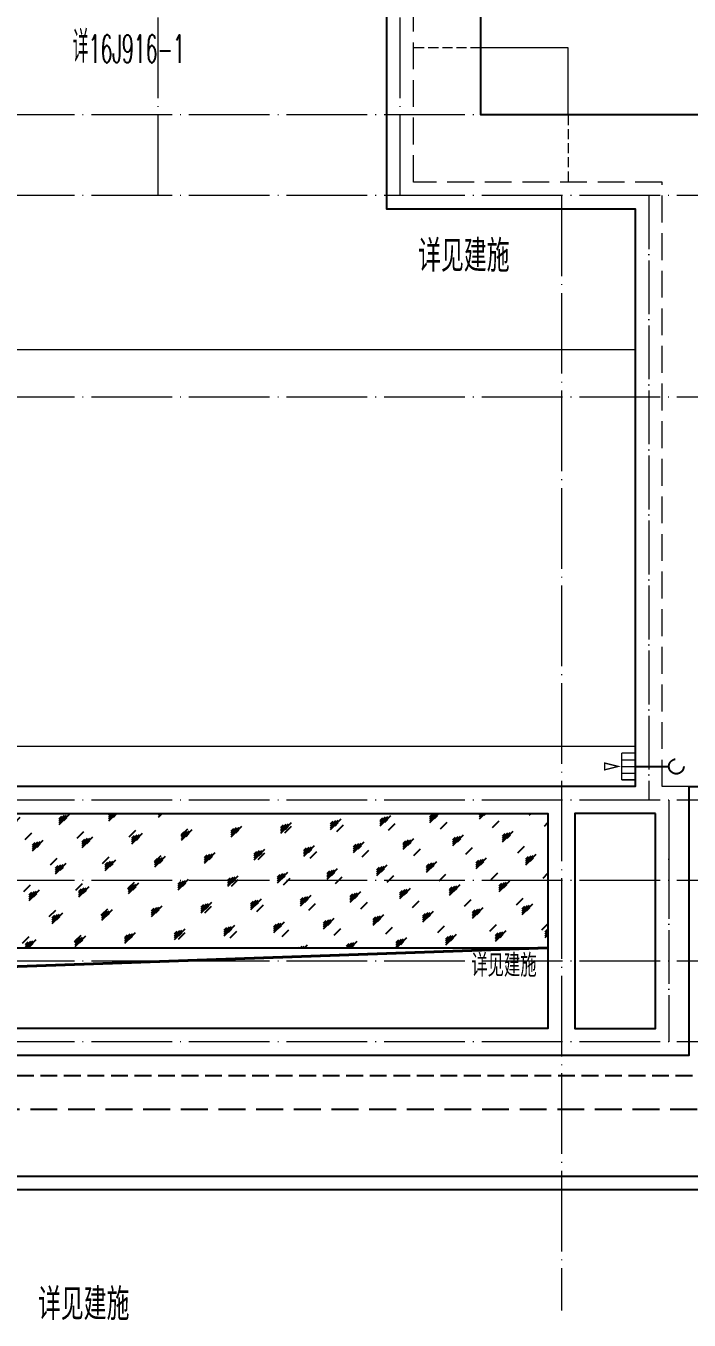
# Model space of a CAD drawing. Extents: x -518115 to 389031, y -231062 to 1628073.
# Drawn here: x 30833 to 35767, y 207335 to 216970 of the extents above; entities that cross this region are included whole.
import ezdxf

# ---------------------------------------------------------------- set-up
doc = ezdxf.new("R2010")
doc.units = 0
doc.header["$LTSCALE"] = 1000
doc.header["$MEASUREMENT"] = 0
for name, pattern in [('#P_--_20B1_001_t3$0$DASH', [0.35, 0.25, -0.1]), ('__DASH', [0.35, 0.25, -0.1]), ('DASH', [0.35, 0.25, -0.1]), ('DOTE', [2.42, 2, -0.2, 0.02, -0.2])]:
    doc.linetypes.add(name, pattern=pattern)
for name, color, linetype, lineweight in [('DOTE', 19, 'DOTE', 9), ('STAIR', 2, 'Continuous', 18), ('平面-分水线', 214, 'Continuous', 15), ('平面-排水沟', 86, 'Continuous', 15), ('平面-看线', 45, 'Continuous', 15)]:
    doc.layers.add(name, color=color, linetype=linetype, lineweight=lineweight)
for name, color, linetype in [('PUB_TEXT', 4, 'Continuous'), ('ROOF', 183, 'Continuous'), ('VPIPE-凝结', 150, 'Continuous'), ('VPIPE-雨水', 4, 'DASH'), ('保温', 6, 'Continuous'), ('看线', 251, 'Continuous')]:
    doc.layers.add(name, color=color, linetype=linetype)
doc.styles.add('_TCH_AXIS', font='COMPLEX', dxfattribs={"bigfont": 'GBCBIG'})
doc.styles.add('_TCH_DIM', font='SIMPLEX.shx', dxfattribs={"width": 0.7, "bigfont": 'GBCBIG.shx'})

# ---------------------------------------------------------------- blocks, each defined once
blk = doc.blocks.new('GDGDGDSDA')
at = {"layer": 'DOTE', "linetype": 'DOTE', "ltscale": 0.3}
for p, q in [((437834.8, 367858.3), (437834.8, 376108.3)), ((439634.8, 367858.3), (439634.8, 376108.3)), ((471334.8, 368458.3), (417334.8, 368458.3)), ((471334.8, 367858.3), (417334.8, 367858.3)), ((440834.8, 367858.3), (440834.8, 359558.3)), ((471334.8, 366358.3), (417334.8, 366358.3)), ((471334.8, 363358.3), (417334.8, 363358.3)), ((441634.8, 363358.3), (441634.8, 362758.3)), ((471334.8, 362758.3), (417334.8, 362758.3)), ((471334.8, 362158.3), (417334.8, 362158.3)), ((471334.8, 361558.3), (417334.8, 361558.3))]:
    blk.add_line(p, q, dxfattribs=at)
blk = doc.blocks.new('DFSFSF')
at = {"layer": '平面-分水线'}
for p, q in [((697141.9, 775567.7), (697141.9, 775667.6)), ((697342.3, 775667.6), (697142.7, 775667.6)), ((697193.1, 775567.7), (697193.1, 775667.6)), ((697242.5, 775567.7), (697242.5, 775667.6)), ((697291.9, 775567.7), (697291.9, 775667.6)), ((697342.3, 775667.6), (697342.3, 775567.7)), ((697342.3, 775567.7), (697342.3, 775667.6)), ((697342.3, 775567.7), (697142.7, 775567.7))]:
    blk.add_line(p, q, dxfattribs=at)
blk = doc.blocks.new('DFGDGDGD')
at = {"layer": '平面-分水线', "const_width": 10}
blk.add_lwpolyline([(697267.5, 775440.7), (697242.5, 775540.7), (697217.5, 775440.7)], close=True, dxfattribs=at)
blk.add_blockref('DFSFSF', (0, 0))

msp = doc.modelspace()

# ---------------------------------------------------------------- hatches: boundary and pattern name
at = {"layer": '保温', "linetype": 'Continuous', "ltscale": 10, "true_color": 0x636466}
h = msp.add_hatch(dxfattribs=at)
h.set_pattern_fill('玻璃1', color=251, scale=35, style=0)
h.set_pattern_definition([(45, (-407300, 14), (-171.45925, 171.45925), [78.4, -201.6]), (45, (-407266.4, 28), (-171.45925, 171.45925), [33.6, -246.4]), (45, (-407300, 28), (-171.45925, 171.45925), [56, -224]), (45, (-407283.2, 14), (188.0904, -188.0904), [70, -210]), (45, (-407300, -2e-10), (-171.45925, 171.45925), [112, -168]), (45, (-407300, 42), (-171.45925, 171.45925), [28, -252])])
h.paths.add_polyline_path([(34716.6, 210106.8), (34716.6, 211106.8), (29116.5, 211106.9), (29116.5, 210106.8)])

# ---------------------------------------------------------------- linework, layer by layer
at = {"color": 6, "const_width": 20}
msp.add_lwpolyline([(29116.5, 209507), (29322.3, 209916.7), (34716.6, 210106.9)], dxfattribs=at)
at = {"layer": 'DOTE', "ltscale": 0.2}
for p, q in [((35466.6, 215707), (35466.6, 211207)), ((35616.6, 211207), (35616.6, 209407))]:
    msp.add_line(p, q, dxfattribs=at)
at = {"layer": 'ROOF', "ltscale": 0.8}
for points in [[(36066.6, 211307), (36066.6, 216307), (34216.6, 216307), (34216.6, 219107), (30716.6, 219107), (30716.6, 220907), (28616.6, 220907), (28616.6, 222557), (23016.6, 222557), (23016.6, 220907), (20916.6, 220907), (20916.6, 219107), (17416.6, 219107), (17416.6, 216807), (16716.6, 216807)], [(23716.6, 220407), (23716.6, 221857), (27916.6, 221857), (27916.6, 220407), (27116.6, 220407), (27116.6, 217807.3), (29116.4, 217807.3), (29116.4, 218407), (33516.6, 218407), (33516.6, 215607), (35366.6, 215607), (35366.6, 211307.1), (28916.5, 211306.9), (28916.5, 209507), (22716.6, 209507), (22716.6, 211306.9), (16916.6, 211307.1), (16916.6, 215607), (18116.6, 215607), (18116.6, 218407), (19716.6, 218407), (19716.6, 215607), (24466.6, 215607)], [(16716.6, 216807), (14866.6, 216807), (14866.6, 212307), (14866.6, 212307), (14866.6, 208307), (36766.6, 208307), (36766.6, 209507), (38316.6, 209507)], [(17916.6, 216707), (14966.6, 216707), (14966.6, 208407), (36666.6, 208407), (36666.6, 209607), (38316.6, 209607)], [(16716.6, 209307), (35766.6, 209307), (35766.6, 211307), (36066.6, 211307)]]:
    msp.add_lwpolyline(points, dxfattribs=at)
at = {"layer": 'ROOF', "linetype": '__DASH', "ltscale": 0.8}
msp.add_lwpolyline([(17916.6, 216207), (15466.6, 216207), (15466.6, 208907), (36166.6, 208907), (36166.6, 210107), (38316.6, 210107)], dxfattribs=at)
at = {"layer": 'ROOF', "ltscale": 0.8}
for points in [[(29116.5, 209507), (29116.5, 211106.9), (34716.6, 211107), (34716.6, 209507)], [(35516.6, 211107), (34916.6, 211107), (34916.6, 209507), (35516.6, 209507)]]:
    msp.add_lwpolyline(points, close=True, dxfattribs=at)
at = {"layer": 'STAIR', "color": 130, "linetype": '__DASH', "ltscale": 0.3}
for p, q in [((34216.6, 216807), (33716.6, 216807)), ((34866.6, 216307), (34866.6, 215807))]:
    msp.add_line(p, q, dxfattribs=at)
at = {"layer": 'STAIR', "color": 130}
msp.add_lwpolyline([(34866.6, 216307), (34866.6, 216807), (34216.6, 216807)], dxfattribs=at)
at = {"layer": 'VPIPE-凝结'}
msp.add_line((35366.6, 211457.1), (35616.6, 211457.1), dxfattribs=at)
at = {"layer": 'VPIPE-雨水'}
msp.add_circle((35671.6, 211457.1), 55, dxfattribs=at)
at = {"layer": '保温', "color": 132, "linetype": 'Continuous', "ltscale": 10}
msp.add_line((29116.5, 210106.9), (34716.6, 210106.7), dxfattribs=at)
at = {"layer": '平面-排水沟'}
for p, q in [((35366.6, 214557.2), (27166.6, 214557.2)), ((16916.6, 211607.1), (35366.6, 211607.1))]:
    msp.add_line(p, q, dxfattribs=at)
at = {"layer": '平面-看线', "linetype": 'DASH', "ltscale": 0.8}
msp.add_lwpolyline([(35766.6, 211307), (35566.6, 211307), (35566.6, 215807), (33716.6, 215807), (33716.6, 218607), (30216.6, 218607), (30216.6, 220407), (28116.6, 220407), (28116.6, 222057), (23516.6, 222057), (23516.6, 220407), (21416.6, 220407), (21416.6, 218607), (17916.6, 218607), (17916.6, 216707)], dxfattribs=at)
at = {"layer": '看线', "color": 202, "linetype": '#P_--_20B1_001_t3$0$DASH', "ltscale": 0.5}
msp.add_lwpolyline([(16716.6, 211457), (15716.6, 211457), (15716.6, 209157), (35916.6, 209157), (35916.6, 210357), (38316.6, 210357)], dxfattribs=at)

# ---------------------------------------------------------------- block references
msp.add_blockref('GDGDGDSDA', (-406018.2, -152151.3))
at = {"rotation": 270}
msp.add_blockref('DFGDGDGD', (-740301, 908699.6), dxfattribs=at)

# ---------------------------------------------------------------- texts
at = {"layer": 'PUB_TEXT', "style": '_TCH_DIM'}
for s, height, width, p in [('详', 236.3, 0.7, (31180.4, 216695.8)), ('16J916-1', 208.25, 0.494118, (31300.8, 216695.8))]:
    msp.add_text(s, height=height, dxfattribs=dict(at, width=width)).set_placement(p)
at = {"layer": 'PUB_TEXT', "style": '_TCH_AXIS'}
for height, p in [(236.31, (33750.5, 215139.2)), (168.79, (34146.3, 209891.7)), (236.31, (30923.1, 207335.5))]:
    msp.add_text('详见建施', height=height, dxfattribs=at).set_placement(p)

doc.saveas('drawing.dxf')
